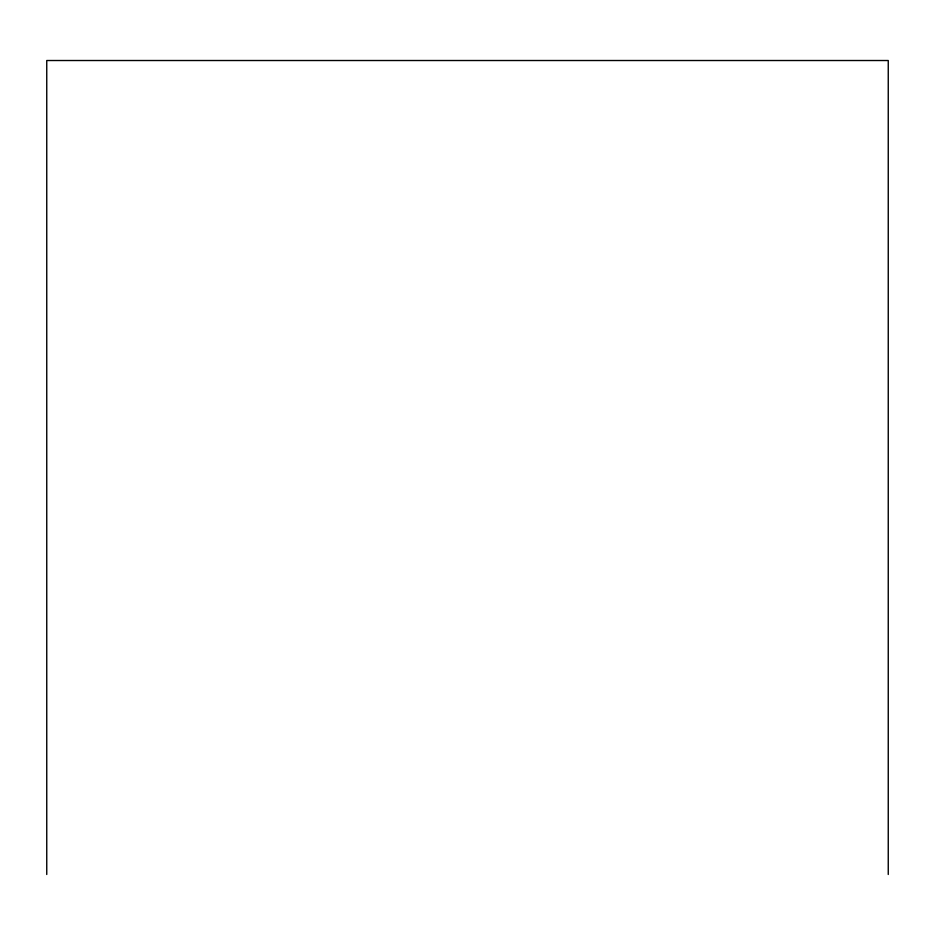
<?xml version="1.0" encoding="UTF-8"?>
<svg xmlns="http://www.w3.org/2000/svg" width="935" height="935" viewBox="0 0 935 935"><rect width="100%" height="100%" fill="white"/><g stroke="black" fill="none" stroke-linecap="round" stroke-linejoin="round"><path stroke-width="1.4" d="M888.25 874.482L888.25 60.518L46.75 60.518L46.75 874.482"/></g></svg>
